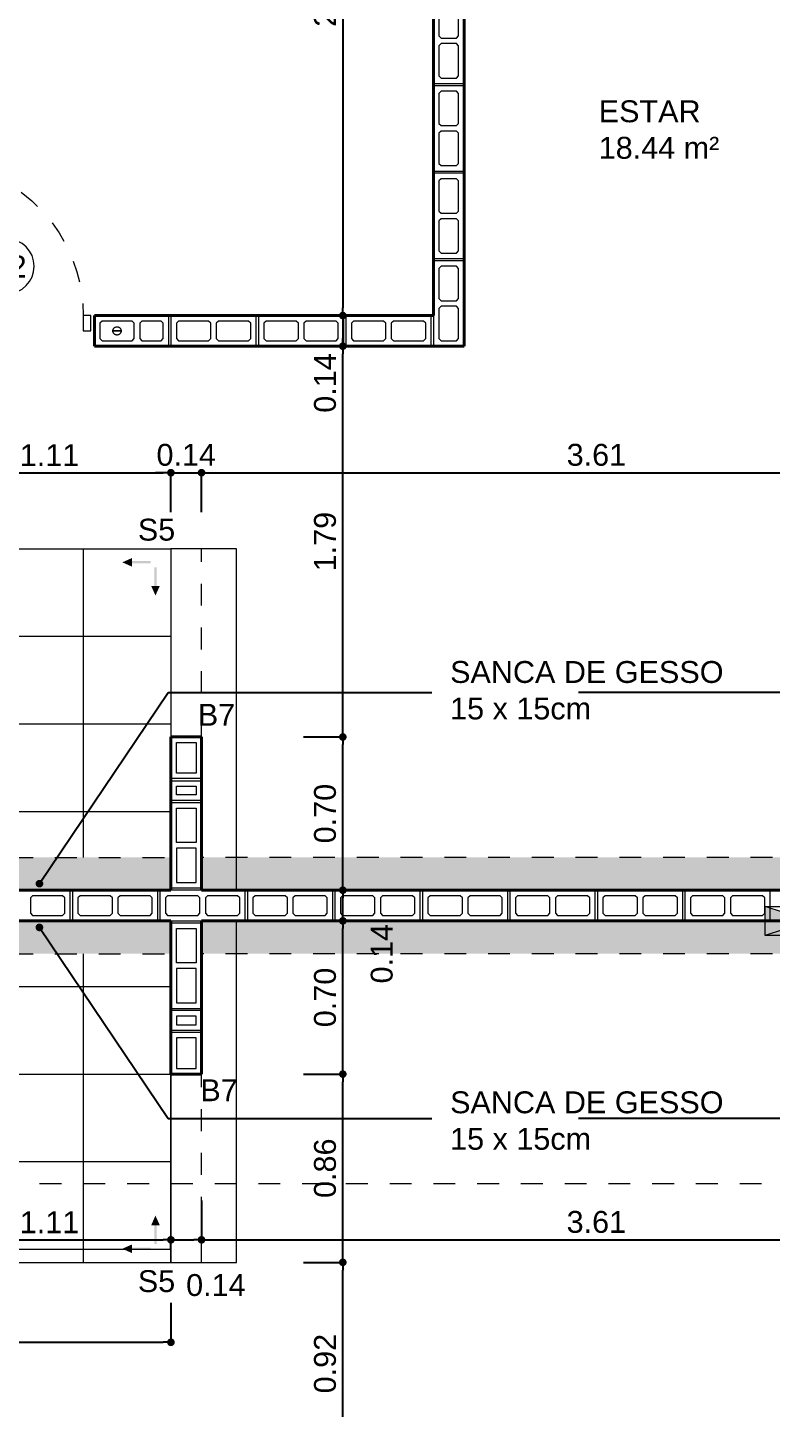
# Model space of a CAD drawing. Header units: millimetres. Extents: x 173 to 410, y -14 to 183.
# Drawn here: x 336 to 339.4, y -5.23 to 1.07 of the extents above; entities that cross this region are included whole.
import ezdxf
from ezdxf.enums import TextEntityAlignment as Align

# ---------------------------------------------------------------- set-up
doc = ezdxf.new("R2010")
doc.units = ezdxf.units.MM
doc.linetypes.add('DASHDOT', pattern=[1, 0.5, -0.25, 0, -0.25])
doc.linetypes.add('HIDDEN', pattern=[0.05, 0.025, -0.025])
doc.layers.get('0').update_dxf_attribs({"color": 4})
for name, color, linetype, lineweight in [('ARQ Alvenaria', 201, 'Continuous', 40), ('ARQ Anotações', 2, 'Continuous', 5), ('ARQ Caixilharia', 140, 'Continuous', 9), ('ARQ Eixos', 8, 'DASHDOT', 5), ('ARQ Equipamento', 4, 'Continuous', 18), ('ARQ Hachuras', 8, 'Continuous', 5), ('ARQ Projeções', 144, 'HIDDEN', 5), ('ARQ Visto', 152, 'Continuous', 13)]:
    doc.layers.add(name, color=color, linetype=linetype, lineweight=lineweight)
doc.layers.add('ARQ Forros', color=7, linetype='HIDDEN', lineweight=5, true_color=0xcacaca)
doc.layers.add('ARQ Pisos', color=9, linetype='Continuous', lineweight=5, true_color=0x808080)
doc.styles.get("Standard").update_dxf_attribs({"font": 'arial.ttf'})
doc.dimstyles.new('Executivo 1-50', dxfattribs={"dimtxt": 0.1, "dimasz": 0.035, "dimexe": 0, "dimexo": 0.0625, "dimgap": 0.03, "dimtad": 1, "dimzin": 0, "dimdsep": 46, "dimtxsty": 'Standard', "dimblk": 'DOT', "dimcen": 0.09, "dimclrd": 8, "dimclre": 8, "dimadec": 0, "dimazin": 0, "dimtfac": 1, "dimtix": 1, "dimtmove": 2, "dimatfit": 3, "dimldrblk": 'DOT', "dimfxl": 0.18, "dimfxlon": 1, "dimtolj": 1, "dimtzin": 0, "dimarcsym": 0})
pattern_1 = [(0, (336.65066, -1.30543), (0, 0.4), []), (90, (336.65066, -1.30543), (-0.4, 2e-17), [])]

# ---------------------------------------------------------------- blocks, each defined once
blk = doc.blocks.new('_DOT')
at = {"color": 0, "linetype": 'ByBlock', "lineweight": -2}
blk.add_line((-0.5, 0), (-1, 0), dxfattribs=at)
at = {"color": 0, "linetype": 'ByBlock', "const_width": 0.5}
blk.add_lwpolyline([(-0.25, 0, 1), (0.25, 0, 1)], format="xyb", close=True, dxfattribs=at)
blk = doc.blocks.new('*D1917')
at = {"layer": 'ARQ Anotações', "color": 8, "lineweight": -2, "transparency": 16777216}
for p, q in [((337.2565, 2.6696), (337.4365, 2.6696)), ((337.4365, 2.6346), (337.4365, -0.2054)), ((337.2565, -0.2404), (337.4365, -0.2404))]:
    blk.add_line(p, q, dxfattribs=at)
at = {"layer": 'Defpoints', "color": 0, "transparency": 16777216}
for p in [(335.1207, 2.6696), (336.2207, -0.2404), (337.4365, -0.2404)]:
    blk.add_point(p, dxfattribs=at)
at = {"layer": 'ARQ Anotações', "color": 8, "lineweight": -2, "transparency": 16777216, "xscale": 0.035, "yscale": 0.035, "zscale": 0.035}
for p, rotation in [((337.4365, 2.6696), 90), ((337.4365, -0.2404), 270)]:
    blk.add_blockref('_DOT', p, dxfattribs=dict(at, rotation=rotation))
at = {"layer": 'ARQ Anotações', "color": 0, "transparency": 16777216, "insert": (337.3555, 1.2146), "char_height": 0.1, "attachment_point": 5, "rotation": 90}
blk.add_mtext('\\A1;2.91', dxfattribs=at)
blk = doc.blocks.new('Folha 72')
at = {"color": 0, "linetype": 'ByBlock', "lineweight": -2}
for p, q in [((0.35, 0.7), (0.315, 0.7)), ((0.315, 0), (0.315, 0.7)), ((0.35, 0), (0.35, 0.7)), ((-0.385, 0), (-0.35, 0)), ((-0.385, -0.07), (-0.385, 0)), ((-0.35, 0), (-0.35, -0.07)), ((0.35, 0), (0.315, 0)), ((0.385, 0), (0.35, 0)), ((0.35, 0), (0.35, -0.07)), ((0.385, -0.07), (0.385, 0)), ((-0.35, -0.07), (-0.385, -0.07)), ((0.35, -0.07), (0.385, -0.07))]:
    blk.add_line(p, q, dxfattribs=at)
at = {"layer": 'ARQ Projeções'}
blk.add_arc((0.35, 0), 0.7, 93.6334, 180, dxfattribs=at)
blk = doc.blocks.new('*D1945')
at = {"layer": 'ARQ Anotações', "color": 8, "lineweight": -2, "transparency": 16777216}
for p, q in [((337.2565, -0.2404), (337.4365, -0.2404)), ((337.4365, -0.2754), (337.4365, -0.3454)), ((337.2565, -0.3804), (337.4365, -0.3804))]:
    blk.add_line(p, q, dxfattribs=at)
at = {"layer": 'Defpoints', "color": 0, "transparency": 16777216}
for p in [(336.2207, -0.2404), (336.2207, -0.3804), (337.4365, -0.3804)]:
    blk.add_point(p, dxfattribs=at)
at = {"layer": 'ARQ Anotações', "color": 8, "lineweight": -2, "transparency": 16777216, "xscale": 0.035, "yscale": 0.035, "zscale": 0.035}
for p, rotation in [((337.4365, -0.2404), 90), ((337.4365, -0.3804), 270)]:
    blk.add_blockref('_DOT', p, dxfattribs=dict(at, rotation=rotation))
at = {"layer": 'ARQ Anotações', "color": 0, "transparency": 16777216, "insert": (337.3555, -0.5484), "char_height": 0.1, "attachment_point": 5, "rotation": 90}
blk.add_mtext('\\A1;0.14', dxfattribs=at)
blk = doc.blocks.new('Window-Door Marker - 70_27')
at = {"color": 8}
blk.add_line((0, 0.1), (0, -0.14), dxfattribs=at)
blk.add_circle((0, 0.225), 0.125, dxfattribs=at)
blk.add_attdef('AC_MarkerText_1', text='', height=0.1, rotation=180).set_placement((0.1037, 0.3036), align=Align.BOTTOM_LEFT)
blk = doc.blocks.new('paginacao')
for points in [[(-99, 275), (-60, 363), (-20, 275)], [(-70, 275), (-49, 275), (-70, 105), (-49, 105)], [(-275, 99), (-363, 60), (-275, 21)], [(-275, 70), (-275, 49), (-105, 70), (-105, 49)]]:
    blk.add_solid(points)
blk = doc.blocks.new('*D1949')
at = {"layer": 'ARQ Anotações', "color": 8, "lineweight": -2, "transparency": 16777216}
for p, q in [((337.2565, -4.5654), (337.4365, -4.5654)), ((337.4365, -5.4554), (337.4365, -4.6004)), ((337.2565, -5.4904), (337.4365, -5.4904))]:
    blk.add_line(p, q, dxfattribs=at)
at = {"layer": 'Defpoints', "color": 0, "transparency": 16777216}
for p in [(336.6507, -4.5654), (337.4365, -4.5654), (336.2207, -5.4904)]:
    blk.add_point(p, dxfattribs=at)
at = {"layer": 'ARQ Anotações', "color": 8, "lineweight": -2, "transparency": 16777216, "xscale": 0.035, "yscale": 0.035, "zscale": 0.035}
for p, rotation in [((337.4365, -4.5654), 90), ((337.4365, -5.4904), 270)]:
    blk.add_blockref('_DOT', p, dxfattribs=dict(at, rotation=rotation))
at = {"layer": 'ARQ Anotações', "color": 0, "transparency": 16777216, "insert": (337.3555, -5.0279), "char_height": 0.1, "attachment_point": 5, "rotation": 90}
blk.add_mtext('\\A1;0.92', dxfattribs=at)
blk = doc.blocks.new('*D1950')
at = {"layer": 'ARQ Anotações', "color": 8, "lineweight": -2, "transparency": 16777216}
for p, q in [((337.2565, -3.7054), (337.4365, -3.7054)), ((337.4365, -4.5304), (337.4365, -3.7404)), ((337.2565, -4.5654), (337.4365, -4.5654))]:
    blk.add_line(p, q, dxfattribs=at)
at = {"layer": 'Defpoints', "color": 0, "transparency": 16777216}
for p in [(336.7907, -3.7054), (337.4365, -3.7054), (336.6507, -4.5654)]:
    blk.add_point(p, dxfattribs=at)
at = {"layer": 'ARQ Anotações', "color": 8, "lineweight": -2, "transparency": 16777216, "xscale": 0.035, "yscale": 0.035, "zscale": 0.035}
for p, rotation in [((337.4365, -3.7054), 90), ((337.4365, -4.5654), 270)]:
    blk.add_blockref('_DOT', p, dxfattribs=dict(at, rotation=rotation))
at = {"layer": 'ARQ Anotações', "color": 0, "transparency": 16777216, "insert": (337.3555, -4.1354), "char_height": 0.1, "attachment_point": 5, "rotation": 90}
blk.add_mtext('\\A1;0.86', dxfattribs=at)
blk = doc.blocks.new('*D1951')
at = {"layer": 'ARQ Anotações', "color": 8, "lineweight": -2, "transparency": 16777216}
for p, q in [((337.2565, -3.0054), (337.4365, -3.0054)), ((337.4365, -3.6704), (337.4365, -3.0404)), ((337.2565, -3.7054), (337.4365, -3.7054))]:
    blk.add_line(p, q, dxfattribs=at)
at = {"layer": 'Defpoints', "color": 0, "transparency": 16777216}
for p in [(336.7957, -3.0054), (337.4365, -3.0054), (336.7907, -3.7054)]:
    blk.add_point(p, dxfattribs=at)
at = {"layer": 'ARQ Anotações', "color": 8, "lineweight": -2, "transparency": 16777216, "xscale": 0.035, "yscale": 0.035, "zscale": 0.035}
for p, rotation in [((337.4365, -3.0054), 90), ((337.4365, -3.7054), 270)]:
    blk.add_blockref('_DOT', p, dxfattribs=dict(at, rotation=rotation))
at = {"layer": 'ARQ Anotações', "color": 0, "transparency": 16777216, "insert": (337.3555, -3.3554), "char_height": 0.1, "attachment_point": 5, "rotation": 90}
blk.add_mtext('\\A1;0.70', dxfattribs=at)
blk = doc.blocks.new('*D1952')
at = {"layer": 'ARQ Anotações', "color": 8, "lineweight": -2, "transparency": 16777216}
for p, q in [((337.2565, -2.8654), (337.4365, -2.8654)), ((337.4365, -2.9704), (337.4365, -2.9004)), ((337.2565, -3.0054), (337.4365, -3.0054))]:
    blk.add_line(p, q, dxfattribs=at)
at = {"layer": 'Defpoints', "color": 0, "transparency": 16777216}
for p in [(336.7957, -2.8654), (337.4365, -2.8654), (336.7957, -3.0054)]:
    blk.add_point(p, dxfattribs=at)
at = {"layer": 'ARQ Anotações', "color": 8, "lineweight": -2, "transparency": 16777216, "xscale": 0.035, "yscale": 0.035, "zscale": 0.035}
for p, rotation in [((337.4365, -2.8654), 90), ((337.4365, -3.0054), 270)]:
    blk.add_blockref('_DOT', p, dxfattribs=dict(at, rotation=rotation))
at = {"layer": 'ARQ Anotações', "color": 0, "transparency": 16777216, "insert": (337.6148, -3.1554), "char_height": 0.1, "attachment_point": 5, "rotation": 90}
blk.add_mtext('\\A1;0.14', dxfattribs=at)
blk = doc.blocks.new('*D1953')
at = {"layer": 'ARQ Anotações', "color": 8, "lineweight": -2, "transparency": 16777216}
for p, q in [((337.2565, -2.1654), (337.4365, -2.1654)), ((337.4365, -2.8304), (337.4365, -2.2004)), ((337.2565, -2.8654), (337.4365, -2.8654))]:
    blk.add_line(p, q, dxfattribs=at)
at = {"layer": 'Defpoints', "color": 0, "transparency": 16777216}
for p in [(336.7957, -2.1654), (337.4365, -2.1654), (336.7957, -2.8654)]:
    blk.add_point(p, dxfattribs=at)
at = {"layer": 'ARQ Anotações', "color": 8, "lineweight": -2, "transparency": 16777216, "xscale": 0.035, "yscale": 0.035, "zscale": 0.035}
for p, rotation in [((337.4365, -2.1654), 90), ((337.4365, -2.8654), 270)]:
    blk.add_blockref('_DOT', p, dxfattribs=dict(at, rotation=rotation))
at = {"layer": 'ARQ Anotações', "color": 0, "transparency": 16777216, "insert": (337.3555, -2.5154), "char_height": 0.1, "attachment_point": 5, "rotation": 90}
blk.add_mtext('\\A1;0.70', dxfattribs=at)
blk = doc.blocks.new('*D1954')
at = {"layer": 'ARQ Anotações', "color": 8, "lineweight": -2, "transparency": 16777216}
for p, q in [((337.6165, -0.3804), (337.4365, -0.3804)), ((337.4365, -2.1304), (337.4365, -0.4154)), ((337.2565, -2.1654), (337.4365, -2.1654))]:
    blk.add_line(p, q, dxfattribs=at)
at = {"layer": 'Defpoints', "color": 0, "transparency": 16777216}
for p in [(337.4365, -0.3804), (337.9907, -0.3804), (336.7957, -2.1654)]:
    blk.add_point(p, dxfattribs=at)
at = {"layer": 'ARQ Anotações', "color": 8, "lineweight": -2, "transparency": 16777216, "xscale": 0.035, "yscale": 0.035, "zscale": 0.035}
for p, rotation in [((337.4365, -0.3804), 90), ((337.4365, -2.1654), 270)]:
    blk.add_blockref('_DOT', p, dxfattribs=dict(at, rotation=rotation))
at = {"layer": 'ARQ Anotações', "color": 0, "transparency": 16777216, "insert": (337.3555, -1.2729), "char_height": 0.1, "attachment_point": 5, "rotation": 90}
blk.add_mtext('\\A1;1.79', dxfattribs=at)
blk = doc.blocks.new('*D1961')
at = {"layer": 'ARQ Anotações', "color": 8, "lineweight": -2, "transparency": 16777216}
for p, q in [((335.5407, -1.1029), (335.5407, -0.9582)), ((335.5757, -0.9582), (336.6157, -0.9582)), ((336.6507, -1.1382), (336.6507, -0.9582))]:
    blk.add_line(p, q, dxfattribs=at)
at = {"layer": 'Defpoints', "color": 0, "transparency": 16777216}
for p in [(336.6507, -0.9582), (335.5407, -1.1654), (336.6507, -1.3054)]:
    blk.add_point(p, dxfattribs=at)
at = {"layer": 'ARQ Anotações', "color": 8, "lineweight": -2, "transparency": 16777216, "xscale": 0.035, "yscale": 0.035, "zscale": 0.035, "rotation": 180}
blk.add_blockref('_DOT', (335.5407, -0.9582), dxfattribs=at)
at = {"layer": 'ARQ Anotações', "color": 8, "lineweight": -2, "transparency": 16777216, "xscale": 0.035, "yscale": 0.035, "zscale": 0.035}
blk.add_blockref('_DOT', (336.6507, -0.9582), dxfattribs=at)
at = {"layer": 'ARQ Anotações', "color": 0, "transparency": 16777216, "insert": (336.0957, -0.878), "char_height": 0.1, "attachment_point": 5}
blk.add_mtext('\\A1;1.11', dxfattribs=at)
blk = doc.blocks.new('*D1962')
at = {"layer": 'ARQ Anotações', "color": 8, "lineweight": -2, "transparency": 16777216}
for p, q in [((336.6157, -0.9582), (336.5807, -0.9582)), ((336.6507, -1.1382), (336.6507, -0.9582)), ((336.6507, -0.9582), (336.7907, -0.9582)), ((336.7907, -1.1382), (336.7907, -0.9582)), ((336.8257, -0.9582), (336.8607, -0.9582))]:
    blk.add_line(p, q, dxfattribs=at)
at = {"layer": 'Defpoints', "color": 0, "transparency": 16777216}
for p in [(336.7907, -0.9582), (336.6507, -1.3054), (336.7907, -2.1654)]:
    blk.add_point(p, dxfattribs=at)
at = {"layer": 'ARQ Anotações', "color": 8, "lineweight": -2, "transparency": 16777216, "xscale": 0.035, "yscale": 0.035, "zscale": 0.035}
blk.add_blockref('_DOT', (336.6507, -0.9582), dxfattribs=at)
at = {"layer": 'ARQ Anotações', "color": 8, "lineweight": -2, "transparency": 16777216, "xscale": 0.035, "yscale": 0.035, "zscale": 0.035, "rotation": 180}
blk.add_blockref('_DOT', (336.7907, -0.9582), dxfattribs=at)
at = {"layer": 'ARQ Anotações', "color": 0, "transparency": 16777216, "insert": (336.7207, -0.8771), "char_height": 0.1, "attachment_point": 5}
blk.add_mtext('\\A1;0.14', dxfattribs=at)
blk = doc.blocks.new('*D1963')
at = {"layer": 'ARQ Anotações', "color": 8, "lineweight": -2, "transparency": 16777216}
for p, q in [((336.7907, -1.1382), (336.7907, -0.9582)), ((336.8257, -0.9582), (340.3657, -0.9582))]:
    blk.add_line(p, q, dxfattribs=at)
at = {"layer": 'Defpoints', "color": 0, "transparency": 16777216}
for p in [(340.4007, -0.9054), (340.4007, -0.9582), (336.7907, -2.1654)]:
    blk.add_point(p, dxfattribs=at)
at = {"layer": 'ARQ Anotações', "color": 8, "lineweight": -2, "transparency": 16777216, "xscale": 0.035, "yscale": 0.035, "zscale": 0.035, "rotation": 180}
blk.add_blockref('_DOT', (336.7907, -0.9582), dxfattribs=at)
at = {"layer": 'ARQ Anotações', "color": 8, "lineweight": -2, "transparency": 16777216, "xscale": 0.035, "yscale": 0.035, "zscale": 0.035}
blk.add_blockref('_DOT', (340.4007, -0.9582), dxfattribs=at)
at = {"layer": 'ARQ Anotações', "color": 0, "transparency": 16777216, "insert": (338.5957, -0.8771), "char_height": 0.1, "attachment_point": 5}
blk.add_mtext('\\A1;3.61', dxfattribs=at)
blk = doc.blocks.new('*D1976')
at = {"layer": 'ARQ Anotações', "color": 8, "lineweight": -2, "transparency": 16777216}
for p, q in [((335.5407, -4.5029), (335.5407, -4.4624)), ((335.5757, -4.4624), (336.6157, -4.4624)), ((336.6507, -4.5029), (336.6507, -4.4624))]:
    blk.add_line(p, q, dxfattribs=at)
at = {"layer": 'Defpoints', "color": 0, "transparency": 16777216}
for p in [(336.6507, -4.4624), (335.5407, -4.5654), (336.6507, -4.5654)]:
    blk.add_point(p, dxfattribs=at)
at = {"layer": 'ARQ Anotações', "color": 8, "lineweight": -2, "transparency": 16777216, "xscale": 0.035, "yscale": 0.035, "zscale": 0.035, "rotation": 180}
blk.add_blockref('_DOT', (335.5407, -4.4624), dxfattribs=at)
at = {"layer": 'ARQ Anotações', "color": 8, "lineweight": -2, "transparency": 16777216, "xscale": 0.035, "yscale": 0.035, "zscale": 0.035}
blk.add_blockref('_DOT', (336.6507, -4.4624), dxfattribs=at)
at = {"layer": 'ARQ Anotações', "color": 0, "transparency": 16777216, "insert": (336.0957, -4.3822), "char_height": 0.1, "attachment_point": 5}
blk.add_mtext('\\A1;1.11', dxfattribs=at)
blk = doc.blocks.new('*D1977')
at = {"layer": 'ARQ Anotações', "color": 8, "lineweight": -2, "transparency": 16777216}
for p, q in [((336.7907, -4.2824), (336.7907, -4.4624)), ((336.6507, -4.5029), (336.6507, -4.4624)), ((336.6857, -4.4624), (336.7557, -4.4624))]:
    blk.add_line(p, q, dxfattribs=at)
at = {"layer": 'Defpoints', "color": 0, "transparency": 16777216}
for p in [(336.7907, -3.7054), (336.7907, -4.4624), (336.6507, -4.5654)]:
    blk.add_point(p, dxfattribs=at)
at = {"layer": 'ARQ Anotações', "color": 8, "lineweight": -2, "transparency": 16777216, "xscale": 0.035, "yscale": 0.035, "zscale": 0.035, "rotation": 180}
blk.add_blockref('_DOT', (336.6507, -4.4624), dxfattribs=at)
at = {"layer": 'ARQ Anotações', "color": 8, "lineweight": -2, "transparency": 16777216, "xscale": 0.035, "yscale": 0.035, "zscale": 0.035}
blk.add_blockref('_DOT', (336.7907, -4.4624), dxfattribs=at)
at = {"layer": 'ARQ Anotações', "color": 0, "transparency": 16777216, "insert": (336.8562, -4.6697), "char_height": 0.1, "attachment_point": 5}
blk.add_mtext('\\A1;0.14', dxfattribs=at)
blk = doc.blocks.new('*D1978')
at = {"layer": 'ARQ Anotações', "color": 8, "lineweight": -2, "transparency": 16777216}
for p, q in [((336.7907, -4.2824), (336.7907, -4.4624)), ((336.8257, -4.4624), (340.3651, -4.4624)), ((340.4001, -4.478), (340.4001, -4.4624))]:
    blk.add_line(p, q, dxfattribs=at)
at = {"layer": 'Defpoints', "color": 0, "transparency": 16777216}
for p in [(336.7907, -3.7054), (340.4001, -4.4624), (340.4001, -4.5405)]:
    blk.add_point(p, dxfattribs=at)
at = {"layer": 'ARQ Anotações', "color": 8, "lineweight": -2, "transparency": 16777216, "xscale": 0.035, "yscale": 0.035, "zscale": 0.035, "rotation": 180}
blk.add_blockref('_DOT', (336.7907, -4.4624), dxfattribs=at)
at = {"layer": 'ARQ Anotações', "color": 8, "lineweight": -2, "transparency": 16777216, "xscale": 0.035, "yscale": 0.035, "zscale": 0.035}
blk.add_blockref('_DOT', (340.4001, -4.4624), dxfattribs=at)
at = {"layer": 'ARQ Anotações', "color": 0, "transparency": 16777216, "insert": (338.5954, -4.3813), "char_height": 0.1, "attachment_point": 5}
blk.add_mtext('\\A1;3.61', dxfattribs=at)
blk = doc.blocks.new('*D1981')
at = {"layer": 'ARQ Anotações', "color": 8, "lineweight": -2, "transparency": 16777216}
for p, q in [((334.4507, -4.7506), (334.4507, -4.9306)), ((336.6507, -4.7506), (336.6507, -4.9306)), ((334.4857, -4.9306), (336.6157, -4.9306))]:
    blk.add_line(p, q, dxfattribs=at)
at = {"layer": 'Defpoints', "color": 0, "transparency": 16777216}
for p in [(336.6507, -4.4156), (334.4507, -4.5556), (336.6507, -4.9306)]:
    blk.add_point(p, dxfattribs=at)
at = {"layer": 'ARQ Anotações', "color": 8, "lineweight": -2, "transparency": 16777216, "xscale": 0.035, "yscale": 0.035, "zscale": 0.035, "rotation": 180}
blk.add_blockref('_DOT', (334.4507, -4.9306), dxfattribs=at)
at = {"layer": 'ARQ Anotações', "color": 8, "lineweight": -2, "transparency": 16777216, "xscale": 0.035, "yscale": 0.035, "zscale": 0.035}
blk.add_blockref('_DOT', (336.6507, -4.9306), dxfattribs=at)
at = {"layer": 'ARQ Anotações', "color": 0, "transparency": 16777216, "insert": (335.5507, -4.8495), "char_height": 0.1, "attachment_point": 5}
blk.add_mtext('\\A1;2.20', dxfattribs=at)
blk = doc.blocks.new('*D1997')
at = {"layer": 'ARQ Anotações', "color": 8, "lineweight": -2, "transparency": 16777216}
for p, q in [((330.3096, 4.3346), (330.1296, 4.3346)), ((330.1296, -11.1751), (330.1296, 4.2996)), ((330.3096, -11.2101), (330.1296, -11.2101))]:
    blk.add_line(p, q, dxfattribs=at)
at = {"layer": 'Defpoints', "color": 0, "transparency": 16777216}
for p in [(330.1296, 4.3346), (337.8508, 4.3346), (340.4004, -11.2101)]:
    blk.add_point(p, dxfattribs=at)
at = {"layer": 'ARQ Anotações', "color": 8, "lineweight": -2, "transparency": 16777216, "xscale": 0.035, "yscale": 0.035, "zscale": 0.035}
for p, rotation in [((330.1296, 4.3346), 90), ((330.1296, -11.2101), 270)]:
    blk.add_blockref('_DOT', p, dxfattribs=dict(at, rotation=rotation))
at = {"layer": 'ARQ Anotações', "color": 0, "transparency": 16777216, "insert": (330.0286, -3.2364), "char_height": 0.1, "attachment_point": 5, "rotation": 90}
blk.add_mtext('\\A1;15.54', dxfattribs=at)
blk = doc.blocks.new('*D2283')
at = {"layer": 'ARQ Anotações', "color": 8, "lineweight": -2, "transparency": 16777216}
for p, q in [((334.9168, -3.0054), (334.7368, -3.0054)), ((334.7368, -4.5304), (334.7368, -3.0404)), ((334.9168, -4.5654), (334.7368, -4.5654))]:
    blk.add_line(p, q, dxfattribs=at)
at = {"layer": 'Defpoints', "color": 0, "transparency": 16777216}
for p in [(334.7368, -3.0054), (336.6507, -3.0054), (335.5406, -4.5654)]:
    blk.add_point(p, dxfattribs=at)
at = {"layer": 'ARQ Anotações', "color": 8, "lineweight": -2, "transparency": 16777216, "xscale": 0.035, "yscale": 0.035, "zscale": 0.035}
for p, rotation in [((334.7368, -3.0054), 90), ((334.7368, -4.5654), 270)]:
    blk.add_blockref('_DOT', p, dxfattribs=dict(at, rotation=rotation))
at = {"layer": 'ARQ Anotações', "color": 0, "transparency": 16777216, "insert": (334.6557, -3.7854), "char_height": 0.1, "attachment_point": 5, "rotation": 90}
blk.add_mtext('\\A1;1.56', dxfattribs=at)
blk = doc.blocks.new('*D2284')
at = {"layer": 'ARQ Anotações', "color": 8, "lineweight": -2, "transparency": 16777216}
for p, q in [((334.9168, -2.8654), (334.7368, -2.8654)), ((334.7368, -2.9704), (334.7368, -2.9004)), ((334.9168, -3.0054), (334.7368, -3.0054))]:
    blk.add_line(p, q, dxfattribs=at)
at = {"layer": 'Defpoints', "color": 0, "transparency": 16777216}
for p in [(334.7368, -2.8654), (336.6507, -2.8654), (336.6507, -3.0054)]:
    blk.add_point(p, dxfattribs=at)
at = {"layer": 'ARQ Anotações', "color": 8, "lineweight": -2, "transparency": 16777216, "xscale": 0.035, "yscale": 0.035, "zscale": 0.035}
for p, rotation in [((334.7368, -2.8654), 90), ((334.7368, -3.0054), 270)]:
    blk.add_blockref('_DOT', p, dxfattribs=dict(at, rotation=rotation))
at = {"layer": 'ARQ Anotações', "color": 0, "transparency": 16777216, "insert": (334.6557, -3.1554), "char_height": 0.1, "attachment_point": 5, "rotation": 90}
blk.add_mtext('\\A1;0.14', dxfattribs=at)
blk = doc.blocks.new('*D2285')
at = {"layer": 'ARQ Anotações', "color": 8, "lineweight": -2, "transparency": 16777216}
for p, q in [((334.9168, -1.3054), (334.7368, -1.3054)), ((334.7368, -2.8304), (334.7368, -1.3404)), ((334.9168, -2.8654), (334.7368, -2.8654))]:
    blk.add_line(p, q, dxfattribs=at)
at = {"layer": 'Defpoints', "color": 0, "transparency": 16777216}
for p in [(334.7368, -1.3054), (335.5407, -1.3054), (336.6507, -2.8654)]:
    blk.add_point(p, dxfattribs=at)
at = {"layer": 'ARQ Anotações', "color": 8, "lineweight": -2, "transparency": 16777216, "xscale": 0.035, "yscale": 0.035, "zscale": 0.035}
for p, rotation in [((334.7368, -1.3054), 90), ((334.7368, -2.8654), 270)]:
    blk.add_blockref('_DOT', p, dxfattribs=dict(at, rotation=rotation))
at = {"layer": 'ARQ Anotações', "color": 0, "transparency": 16777216, "insert": (334.6557, -2.0854), "char_height": 0.1, "attachment_point": 5, "rotation": 90}
blk.add_mtext('\\A1;1.56', dxfattribs=at)
blk = doc.blocks.new('QUADRO01')
at = {"linetype": 'Continuous'}
for p, q in [((-0.2, 0), (0.2, -0.1324)), ((-0.2, -0.1324), (0.2, 0)), ((-0.2, 0), (0.2, 0)), ((-0.2, -0.1324), (-0.2, 0)), ((0.2, 0), (0.2, -0.1324)), ((0.2, -0.1324), (-0.2, -0.1324))]:
    blk.add_line(p, q, dxfattribs=at)
for points in [[(0, -0.0662), (-0.2, 0), (-0.2, -0.1324)], [(0, -0.0662), (0.2, 0), (0.2, -0.1324)]]:
    blk.add_solid(points)
at = {"flags": 1}
for tag in ['ALTURA', 'SUBGRUPO', 'SIMBOLO', 'GRUPO', 'COMPOSICAO', 'DESCRICAO', 'POTENCIA', 'FUNCAO', 'FATOR', 'RENDIMENTO', 'LAYER']:
    blk.add_attdef(tag, (0, -0.1324), '', height=0.25, dxfattribs=at)

msp = doc.modelspace()

# ---------------------------------------------------------------- hatches: boundary and pattern name
at = {"layer": 'ARQ Forros'}
h = msp.add_hatch(color=256, dxfattribs=at)
h.dxf.hatch_style = 1
h.paths.add_polyline_path([(333.7208, -2.7154), (333.7208, -2.8654), (336.6507, -2.8654), (336.6507, -2.7154)])
h = msp.add_hatch(color=256, dxfattribs=at)
h.dxf.hatch_style = 1
h.paths.add_polyline_path([(340.4006, -2.7154), (336.7907, -2.7154), (336.7907, -2.8654), (340.4006, -2.8654)])
h = msp.add_hatch(color=256, dxfattribs=at)
h.dxf.hatch_style = 1
h.paths.add_polyline_path([(333.7208, -3.1554), (333.7208, -3.0054), (336.6507, -3.0054), (336.6507, -3.1554)])
h = msp.add_hatch(color=256, dxfattribs=at)
h.dxf.hatch_style = 1
h.paths.add_polyline_path([(340.4006, -3.1554), (336.7907, -3.1554), (336.7907, -3.0054), (340.4006, -3.0054)])
at = {"layer": 'ARQ Pisos'}
h = msp.add_hatch(dxfattribs=at)
h.set_pattern_fill('NET', color=256, scale=3.2)
h.set_pattern_definition(pattern_1)
h.paths.add_polyline_path([(336.6507, -1.3054), (335.5407, -1.3054), (334.7832, -1.3054), (334.7832, -1.3678), (334.3832, -1.3678), (334.3832, -1.3054), (333.9907, -1.3054), (333.9907, -1.3054), (333.6307, -1.3054), (333.6307, -2.1654), (333.7207, -2.1654), (333.7207, -2.3554), (333.6307, -2.3554), (333.6307, -2.4654), (333.7207, -2.4654), (333.7207, -2.7154), (334.3207, -2.7154), (334.3207, -2.3554), (335.5207, -2.3554), (335.5207, -2.7154), (336.6507, -2.7154), (336.6507, -2.4654), (336.6507, -2.1654)])
h.paths.add_polyline_path([(333.7207, -2.3654), (333.7207, -2.4554), (333.6307, -2.4554), (333.6307, -2.3654)], flags=16)
h.paths.add_polyline_path([(333.6957, -2.3904), (333.6957, -2.4304), (333.6557, -2.4304), (333.6557, -2.3904)], flags=0)
h.paths.add_polyline_path([(332.7907, -1.3054), (332.7907, -1.3054), (332.3907, -1.3054), (332.3907, -1.4554), (332.3907, -2.8654), (333.0307, -2.8654), (333.0307, -2.6154), (333.6307, -2.6154), (333.6307, -2.1654), (333.6307, -1.3054)])
h.paths.add_polyline_path([(333.3365, -2.1817, -0.051153), (333.5767, -2.2063, -0.355527), (333.6165, -2.2552), (333.6165, -2.6013), (333.0565, -2.6013), (333.0565, -2.2552, -0.355527), (333.0964, -2.2063, -0.051153)], flags=16)
h.paths.add_polyline_path([(334.5946, -1.3054), (334.5717, -1.3054), (334.3832, -1.3678), (334.7832, -1.3678)], flags=17)
h = msp.add_hatch(dxfattribs=at)
h.set_pattern_fill('NET', color=256, scale=3.2)
h.set_pattern_definition(pattern_1)
h.paths.add_polyline_path([(336.6507, -4.5654), (335.5407, -4.5654), (334.7832, -4.5654), (334.7832, -4.503), (334.3832, -4.503), (334.3832, -4.5654), (333.9907, -4.5654), (333.9907, -4.5654), (333.6307, -4.5654), (333.6307, -3.7054), (333.7207, -3.7054), (333.7207, -3.5154), (333.6307, -3.5154), (333.6307, -3.4054), (333.7207, -3.4054), (333.7207, -3.1554), (334.3207, -3.1554), (334.3207, -3.5154), (335.5207, -3.5154), (335.5207, -3.1554), (336.6507, -3.1554), (336.6507, -3.4054), (336.6507, -3.7054)])
h.paths.add_polyline_path([(333.7207, -3.5054), (333.7207, -3.4154), (333.6307, -3.4154), (333.6307, -3.5054)], flags=16)
h.paths.add_polyline_path([(333.6957, -3.4804), (333.6957, -3.4404), (333.6557, -3.4404), (333.6557, -3.4804)], flags=0)
h.paths.add_polyline_path([(332.7907, -4.5654), (332.7907, -4.5654), (332.3907, -4.5654), (332.3907, -4.4154), (332.3907, -3.0054), (333.0307, -3.0054), (333.0307, -3.2554), (333.6307, -3.2554), (333.6307, -3.7054), (333.6307, -4.5654)])
h.paths.add_polyline_path([(333.3365, -3.6892, 0.051153), (333.5767, -3.6646, 0.355527), (333.6165, -3.6156), (333.6165, -3.2696), (333.0565, -3.2696), (333.0565, -3.6156, 0.355527), (333.0964, -3.6646, 0.051153)], flags=16)
h.paths.add_polyline_path([(334.5946, -4.5654), (334.5717, -4.5654), (334.3832, -4.503), (334.7832, -4.503)], flags=17)

# ---------------------------------------------------------------- linework, layer by layer
at = {"layer": 'ARQ Alvenaria'}
for p, q in [((337.8507, 2.6696), (337.8507, -0.2404)), ((337.9907, -0.3804), (337.9907, 2.6696)), ((336.3007, -0.2404), (336.3007, -0.3804)), ((337.8507, -0.2404), (336.3007, -0.2404)), ((336.3007, -0.3804), (337.9907, -0.3804)), ((336.7907, -2.1654), (336.6507, -2.1654)), ((336.6507, -2.1654), (336.6507, -2.8654)), ((336.7907, -2.8654), (336.7907, -2.1654)), ((336.6507, -2.8654), (333.7207, -2.8654)), ((340.4006, -2.8654), (336.7907, -2.8654)), ((333.7207, -3.0054), (336.6507, -3.0054)), ((336.6507, -3.0054), (336.6507, -3.7054)), ((336.7907, -3.0054), (340.4006, -3.0054)), ((336.7907, -3.7054), (336.7907, -3.0054)), ((336.6507, -3.7054), (336.7907, -3.7054))]:
    msp.add_line(p, q, dxfattribs=at)
at = {"layer": 'ARQ Eixos', "linetype": 'DASHDOT', "ltscale": 0.1}
msp.add_line((329.6507, -4.2054), (360.3905, -4.2054), dxfattribs=at)
at = {"layer": 'ARQ Equipamento', "linetype": 'Continuous', "flags": 128}
for points in [[(336.6507, -2.1654), (336.7907, -2.1654), (336.7907, -2.8654), (336.9507, -2.8654), (336.9507, -1.3054), (336.6507, -1.3054)], [(336.6507, -3.7054), (336.6507, -4.5654), (336.9507, -4.5654), (336.9507, -3.0054), (336.7907, -3.0054), (336.7907, -3.7054)]]:
    msp.add_lwpolyline(points, close=True, dxfattribs=at)
at = {"layer": 'ARQ Forros'}
for points in [[(333.7208, -2.7154), (336.6507, -2.7154), (336.6507, -2.8654), (333.7208, -2.8654)], [(333.7208, -3.1554), (336.6507, -3.1554), (336.6507, -3.0054), (333.7208, -3.0054)]]:
    msp.add_lwpolyline(points, dxfattribs=at)
for points in [[(340.4006, -2.7154), (336.7907, -2.7154), (336.7907, -2.8654), (340.4006, -2.8654)], [(340.4006, -3.1554), (336.7907, -3.1554), (336.7907, -3.0054), (340.4006, -3.0054)]]:
    msp.add_lwpolyline(points, close=True, dxfattribs=at)
at = {"layer": 'ARQ Hachuras'}
for p, q in [((336.6507, -2.3554), (336.6507, -2.1654)), ((336.6507, -2.1654), (336.7907, -2.1654)), ((336.6757, -2.3304), (336.6757, -2.1904)), ((336.6757, -2.1904), (336.7657, -2.1904)), ((336.7657, -2.1904), (336.7657, -2.3304)), ((336.7907, -2.1654), (336.7907, -2.3554)), ((336.7657, -2.3304), (336.6757, -2.3304)), ((336.7907, -2.3554), (336.6507, -2.3554)), ((336.6507, -2.3654), (336.7907, -2.3654)), ((336.6507, -2.4554), (336.6507, -2.3654)), ((336.6757, -2.3904), (336.7657, -2.3904)), ((336.6757, -2.4304), (336.6757, -2.3904)), ((336.7657, -2.3904), (336.7657, -2.4304)), ((336.7907, -2.3654), (336.7907, -2.4554)), ((336.7907, -2.4554), (336.6507, -2.4554)), ((336.7657, -2.4304), (336.6757, -2.4304)), ((336.7907, -3.4154), (336.6507, -3.4154)), ((336.6507, -3.4154), (336.6507, -3.5054)), ((336.7657, -3.4404), (336.6757, -3.4404)), ((336.6757, -3.4404), (336.6757, -3.4804)), ((336.7657, -3.4804), (336.7657, -3.4404)), ((336.7907, -3.5054), (336.7907, -3.4154)), ((336.6507, -3.5054), (336.7907, -3.5054)), ((336.6507, -3.5154), (336.6507, -3.7054)), ((336.7907, -3.5154), (336.6507, -3.5154)), ((336.6757, -3.4804), (336.7657, -3.4804)), ((336.7907, -3.7054), (336.7907, -3.5154)), ((336.6757, -3.5404), (336.6757, -3.6804)), ((336.7657, -3.5404), (336.6757, -3.5404)), ((336.7657, -3.6804), (336.7657, -3.5404)), ((336.6507, -3.7054), (336.7907, -3.7054)), ((336.6757, -3.6804), (336.7657, -3.6804))]:
    msp.add_line(p, q, dxfattribs=at)
at = {"layer": 'ARQ Hachuras', "flags": 128}
for points in [[(337.8507, 1.2096), (337.8507, 0.8196), (337.9907, 0.8196), (337.9907, 1.2096)], [(337.8857, 1.1846), (337.8757, 1.1746), (337.8757, 1.0371), (337.8857, 1.0271), (337.9557, 1.0271), (337.9657, 1.0371), (337.9657, 1.1746), (337.9557, 1.1846)], [(337.8857, 1.0021), (337.8757, 0.9921), (337.8757, 0.8546), (337.8857, 0.8446), (337.9557, 0.8446), (337.9657, 0.8546), (337.9657, 0.9921), (337.9557, 1.0021)], [(337.8507, 0.8096), (337.8507, 0.4196), (337.9907, 0.4196), (337.9907, 0.8096)], [(337.8857, 0.7846), (337.8757, 0.7746), (337.8757, 0.6371), (337.8857, 0.6271), (337.9557, 0.6271), (337.9657, 0.6371), (337.9657, 0.7746), (337.9557, 0.7846)], [(337.8857, 0.6021), (337.8757, 0.5921), (337.8757, 0.4546), (337.8857, 0.4446), (337.9557, 0.4446), (337.9657, 0.4546), (337.9657, 0.5921), (337.9557, 0.6021)], [(337.8507, 0.4096), (337.8507, 0.0196), (337.9907, 0.0196), (337.9907, 0.4096)], [(337.8857, 0.3846), (337.8757, 0.3746), (337.8757, 0.2371), (337.8857, 0.2271), (337.9557, 0.2271), (337.9657, 0.2371), (337.9657, 0.3746), (337.9557, 0.3846)], [(337.8857, 0.2021), (337.8757, 0.1921), (337.8757, 0.0546), (337.8857, 0.0446), (337.9557, 0.0446), (337.9657, 0.0546), (337.9657, 0.1921), (337.9557, 0.2021)], [(337.8507, 0.0096), (337.8507, -0.3804), (337.9907, -0.3804), (337.9907, 0.0096)], [(337.8857, -0.0154), (337.8757, -0.0254), (337.8757, -0.1629), (337.8857, -0.1729), (337.9557, -0.1729), (337.9657, -0.1629), (337.9657, -0.0254), (337.9557, -0.0154)], [(336.6407, -0.2404), (336.3007, -0.2404), (336.3007, -0.3804), (336.6407, -0.3804)], [(337.0407, -0.2404), (336.6507, -0.2404), (336.6507, -0.3804), (337.0407, -0.3804)], [(337.4407, -0.2404), (337.0507, -0.2404), (337.0507, -0.3804), (337.4407, -0.3804)], [(337.8407, -0.2404), (337.4507, -0.2404), (337.4507, -0.3804), (337.8407, -0.3804)], [(337.8857, -0.1979), (337.8757, -0.2079), (337.8757, -0.3454), (337.8857, -0.3554), (337.9557, -0.3554), (337.9657, -0.3454), (337.9657, -0.2079), (337.9557, -0.1979)], [(336.4832, -0.2754), (336.4732, -0.2654), (336.3357, -0.2654), (336.3257, -0.2754), (336.3257, -0.3454), (336.3357, -0.3554), (336.4732, -0.3554), (336.4832, -0.3454)], [(336.4041, -0.3104), (336.4041, -0.3104), (336.4041, -0.3105), (336.4041, -0.3105), (336.4041, -0.3105), (336.4042, -0.3106), (336.4042, -0.3106), (336.4042, -0.3106), (336.4042, -0.3106), (336.4042, -0.3107), (336.4043, -0.3107), (336.4043, -0.3107), (336.4043, -0.3107), (336.4043, -0.3107), (336.4044, -0.3107), (336.4044, -0.3107), (336.4044, -0.3107), (336.4045, -0.3107), (336.4045, -0.3107), (336.4045, -0.3107), (336.4046, -0.3107), (336.4046, -0.3107), (336.4046, -0.3107), (336.4046, -0.3106), (336.4046, -0.3106), (336.4047, -0.3106), (336.4047, -0.3106), (336.4047, -0.3105), (336.4047, -0.3105), (336.4047, -0.3105), (336.4047, -0.3104), (336.4047, -0.3104), (336.3855, -0.3104), (336.3856, -0.3085), (336.3859, -0.3066), (336.3864, -0.3048), (336.3871, -0.303), (336.3879, -0.3012), (336.3889, -0.2996), (336.3901, -0.2981), (336.3914, -0.2967), (336.3929, -0.2955), (336.3944, -0.2944), (336.3961, -0.2934), (336.3979, -0.2927), (336.3997, -0.2921), (336.4016, -0.2917), (336.4035, -0.2915), (336.4054, -0.2915), (336.4073, -0.2917), (336.4092, -0.2921), (336.411, -0.2927), (336.4127, -0.2934), (336.4144, -0.2944), (336.416, -0.2955), (336.4174, -0.2967), (336.4188, -0.2981), (336.4199, -0.2996), (336.4209, -0.3012), (336.4218, -0.303), (336.4225, -0.3048), (336.4229, -0.3066), (336.4232, -0.3085), (336.4233, -0.3104)], [(336.4047, -0.3104), (336.4047, -0.3104), (336.4047, -0.3104), (336.4047, -0.3103), (336.4047, -0.3103), (336.4047, -0.3103), (336.4047, -0.3102), (336.4046, -0.3102), (336.4046, -0.3102), (336.4046, -0.3102), (336.4046, -0.3102), (336.4046, -0.3101), (336.4045, -0.3101), (336.4045, -0.3101), (336.4045, -0.3101), (336.4044, -0.3101), (336.4044, -0.3101), (336.4044, -0.3101), (336.4043, -0.3101), (336.4043, -0.3101), (336.4043, -0.3101), (336.4043, -0.3102), (336.4042, -0.3102), (336.4042, -0.3102), (336.4042, -0.3102), (336.4042, -0.3102), (336.4042, -0.3103), (336.4041, -0.3103), (336.4041, -0.3103), (336.4041, -0.3104), (336.4041, -0.3104), (336.4041, -0.3104), (336.4233, -0.3104), (336.4232, -0.3123), (336.4229, -0.3142), (336.4225, -0.3161), (336.4218, -0.3179), (336.4209, -0.3196), (336.4199, -0.3212), (336.4188, -0.3227), (336.4174, -0.3241), (336.416, -0.3254), (336.4144, -0.3265), (336.4127, -0.3274), (336.411, -0.3281), (336.4092, -0.3287), (336.4073, -0.3291), (336.4054, -0.3293), (336.4035, -0.3293), (336.4016, -0.3291), (336.3997, -0.3287), (336.3979, -0.3281), (336.3961, -0.3274), (336.3944, -0.3265), (336.3929, -0.3254), (336.3914, -0.3241), (336.3901, -0.3227), (336.3889, -0.3212), (336.3879, -0.3196), (336.3871, -0.3179), (336.3864, -0.3161), (336.3859, -0.3142), (336.3856, -0.3123), (336.3855, -0.3104)], [(336.6157, -0.2754), (336.6057, -0.2654), (336.5182, -0.2654), (336.5082, -0.2754), (336.5082, -0.3454), (336.5182, -0.3554), (336.6057, -0.3554), (336.6157, -0.3454)], [(336.8332, -0.2754), (336.8232, -0.2654), (336.6857, -0.2654), (336.6757, -0.2754), (336.6757, -0.3454), (336.6857, -0.3554), (336.8232, -0.3554), (336.8332, -0.3454)], [(337.0157, -0.2754), (337.0057, -0.2654), (336.8682, -0.2654), (336.8582, -0.2754), (336.8582, -0.3454), (336.8682, -0.3554), (337.0057, -0.3554), (337.0157, -0.3454)], [(337.2332, -0.2754), (337.2232, -0.2654), (337.0857, -0.2654), (337.0757, -0.2754), (337.0757, -0.3454), (337.0857, -0.3554), (337.2232, -0.3554), (337.2332, -0.3454)], [(337.4157, -0.2754), (337.4057, -0.2654), (337.2682, -0.2654), (337.2582, -0.2754), (337.2582, -0.3454), (337.2682, -0.3554), (337.4057, -0.3554), (337.4157, -0.3454)], [(337.6332, -0.2754), (337.6232, -0.2654), (337.4857, -0.2654), (337.4757, -0.2754), (337.4757, -0.3454), (337.4857, -0.3554), (337.6232, -0.3554), (337.6332, -0.3454)], [(337.8157, -0.2754), (337.8057, -0.2654), (337.6682, -0.2654), (337.6582, -0.2754), (337.6582, -0.3454), (337.6682, -0.3554), (337.8057, -0.3554), (337.8157, -0.3454)], [(336.7907, -2.4654), (336.7907, -2.8554), (336.6507, -2.8554), (336.6507, -2.4654)], [(336.6757, -2.4904), (336.7657, -2.4904), (336.7657, -2.6479), (336.6757, -2.6479)], [(336.6757, -2.8304), (336.7657, -2.8304), (336.7657, -2.6729), (336.6757, -2.6729)], [(336.1906, -2.8654), (335.8006, -2.8654), (335.8006, -3.0054), (336.1906, -3.0054)], [(336.1656, -2.9004), (336.1556, -2.8904), (336.0181, -2.8904), (336.0081, -2.9004), (336.0081, -2.9704), (336.0181, -2.9804), (336.1556, -2.9804), (336.1656, -2.9704)], [(336.5906, -2.8654), (336.2006, -2.8654), (336.2006, -3.0054), (336.5906, -3.0054)], [(336.3831, -2.9004), (336.3731, -2.8904), (336.2356, -2.8904), (336.2256, -2.9004), (336.2256, -2.9704), (336.2356, -2.9804), (336.3731, -2.9804), (336.3831, -2.9704)], [(336.5656, -2.9004), (336.5556, -2.8904), (336.4181, -2.8904), (336.4081, -2.9004), (336.4081, -2.9704), (336.4181, -2.9804), (336.5556, -2.9804), (336.5656, -2.9704)], [(336.9906, -2.8654), (336.6006, -2.8654), (336.6006, -3.0054), (336.9906, -3.0054)], [(336.7831, -2.9004), (336.7731, -2.8904), (336.6356, -2.8904), (336.6256, -2.9004), (336.6256, -2.9704), (336.6356, -2.9804), (336.7731, -2.9804), (336.7831, -2.9704)], [(336.9656, -2.9004), (336.9556, -2.8904), (336.8181, -2.8904), (336.8081, -2.9004), (336.8081, -2.9704), (336.8181, -2.9804), (336.9556, -2.9804), (336.9656, -2.9704)], [(337.3906, -2.8654), (337.0006, -2.8654), (337.0006, -3.0054), (337.3906, -3.0054)], [(337.1831, -2.9004), (337.1731, -2.8904), (337.0356, -2.8904), (337.0256, -2.9004), (337.0256, -2.9704), (337.0356, -2.9804), (337.1731, -2.9804), (337.1831, -2.9704)], [(337.3656, -2.9004), (337.3556, -2.8904), (337.2181, -2.8904), (337.2081, -2.9004), (337.2081, -2.9704), (337.2181, -2.9804), (337.3556, -2.9804), (337.3656, -2.9704)], [(337.7906, -2.8654), (337.4006, -2.8654), (337.4006, -3.0054), (337.7906, -3.0054)], [(337.5831, -2.9004), (337.5731, -2.8904), (337.4356, -2.8904), (337.4256, -2.9004), (337.4256, -2.9704), (337.4356, -2.9804), (337.5731, -2.9804), (337.5831, -2.9704)], [(337.7656, -2.9004), (337.7556, -2.8904), (337.6181, -2.8904), (337.6081, -2.9004), (337.6081, -2.9704), (337.6181, -2.9804), (337.7556, -2.9804), (337.7656, -2.9704)], [(338.1906, -2.8654), (337.8006, -2.8654), (337.8006, -3.0054), (338.1906, -3.0054)], [(337.9831, -2.9004), (337.9731, -2.8904), (337.8356, -2.8904), (337.8256, -2.9004), (337.8256, -2.9704), (337.8356, -2.9804), (337.9731, -2.9804), (337.9831, -2.9704)], [(338.1656, -2.9004), (338.1556, -2.8904), (338.0181, -2.8904), (338.0081, -2.9004), (338.0081, -2.9704), (338.0181, -2.9804), (338.1556, -2.9804), (338.1656, -2.9704)], [(338.5906, -2.8654), (338.2006, -2.8654), (338.2006, -3.0054), (338.5906, -3.0054)], [(338.3831, -2.9004), (338.3731, -2.8904), (338.2356, -2.8904), (338.2256, -2.9004), (338.2256, -2.9704), (338.2356, -2.9804), (338.3731, -2.9804), (338.3831, -2.9704)], [(338.5656, -2.9004), (338.5556, -2.8904), (338.4181, -2.8904), (338.4081, -2.9004), (338.4081, -2.9704), (338.4181, -2.9804), (338.5556, -2.9804), (338.5656, -2.9704)], [(338.9906, -2.8654), (338.6006, -2.8654), (338.6006, -3.0054), (338.9906, -3.0054)], [(338.7831, -2.9004), (338.7731, -2.8904), (338.6356, -2.8904), (338.6256, -2.9004), (338.6256, -2.9704), (338.6356, -2.9804), (338.7731, -2.9804), (338.7831, -2.9704)], [(338.9656, -2.9004), (338.9556, -2.8904), (338.8181, -2.8904), (338.8081, -2.9004), (338.8081, -2.9704), (338.8181, -2.9804), (338.9556, -2.9804), (338.9656, -2.9704)], [(339.3906, -2.8654), (339.0006, -2.8654), (339.0006, -3.0054), (339.3906, -3.0054)], [(339.1831, -2.9004), (339.1731, -2.8904), (339.0356, -2.8904), (339.0256, -2.9004), (339.0256, -2.9704), (339.0356, -2.9804), (339.1731, -2.9804), (339.1831, -2.9704)], [(339.3656, -2.9004), (339.3556, -2.8904), (339.2181, -2.8904), (339.2081, -2.9004), (339.2081, -2.9704), (339.2181, -2.9804), (339.3556, -2.9804), (339.3656, -2.9704)], [(336.7907, -3.4054), (336.7907, -3.0154), (336.6507, -3.0154), (336.6507, -3.4054)], [(336.6757, -3.0404), (336.7657, -3.0404), (336.7657, -3.1979), (336.6757, -3.1979)], [(336.6757, -3.3804), (336.7657, -3.3804), (336.7657, -3.2229), (336.6757, -3.2229)]]:
    msp.add_lwpolyline(points, close=True, dxfattribs=at)
at = {"layer": 'ARQ Projeções'}
for p, q in [((333.7208, -2.7154), (336.6507, -2.7154)), ((340.4006, -2.7154), (336.7907, -2.7154)), ((333.7208, -3.1554), (336.6507, -3.1554)), ((340.4006, -3.1554), (336.7907, -3.1554))]:
    msp.add_line(p, q, dxfattribs=at)
for points in [[(336.6507, -2.1654), (336.7907, -2.1654), (336.7907, -1.3054), (336.6507, -1.3054)], [(336.6507, -4.5654), (336.7907, -4.5654), (336.7907, -3.7054), (336.6507, -3.7054)]]:
    msp.add_lwpolyline(points, close=True, dxfattribs=at)
at = {"layer": 'ARQ Visto'}
for p, q in [((335.5407, -1.3054), (336.6507, -1.3054)), ((336.6507, -1.3054), (336.6507, -2.1854)), ((336.6507, -4.5654), (336.6507, -3.6854)), ((335.5407, -4.5654), (336.6507, -4.5654))]:
    msp.add_line(p, q, dxfattribs=at)

# ---------------------------------------------------------------- block references
at = {"layer": 'ARQ Anotações'}
ref = msp.add_blockref('Window-Door Marker - 70_27', (335.9007, -0.2404), dxfattribs=dict(at, xscale=-1))
ref.add_attrib('AC_MarkerText_1', 'M2', dxfattribs={"layer": '0', "height": 0.1}).set_placement((335.797, -0.0965), align=Align.BOTTOM_LEFT)
at = {"layer": 'ARQ Anotações', "xscale": -0.0005, "yscale": 0.0005, "zscale": 0.0005, "rotation": 180}
msp.add_blockref('paginacao', (336.61, -1.3376), dxfattribs=at)
at = {"layer": 'ARQ Anotações', "xscale": 0.0005, "yscale": 0.0005, "zscale": 0.0005}
msp.add_blockref('paginacao', (336.61, -4.5333), dxfattribs=at)
at = {"layer": 'ARQ Caixilharia', "xscale": -1}
msp.add_blockref('Folha 72', (335.9003, -0.2404), dxfattribs=at)
at = {"layer": 'ARQ Equipamento', "rotation": 180}
msp.add_blockref('QUADRO01', (339.5676, -3.0723), dxfattribs=at)

# ---------------------------------------------------------------- texts
at = {"layer": 'ARQ Anotações', "char_height": 0.1}
for s, insert, attachment_point in [('\\pxql;ESTAR\\P18.44 m²', (338.8818, 0.6087), 5), ('{S5}', (336.4995, -1.1684), 1), ('SANCA DE GESSO\\P15 x 15cm', (337.9269, -1.8185), 1), ('B7', (336.7737, -2.1141), 7), ('B7', (336.7852, -3.8292), 7), ('SANCA DE GESSO\\P15 x 15cm', (337.9269, -4.0524), 7), ('{S5}', (336.4995, -4.7025), 7)]:
    msp.add_mtext(s, dxfattribs=dict(at, insert=insert, attachment_point=attachment_point))

# ---------------------------------------------------------------- dimensions: what is measured, and where the dimension line sits
at = {"layer": 'ARQ Anotações'}
for base, p1, p2, angle, picture, middle in [((330.1296, 4.3346), (340.4004, -11.2101), (337.8508, 4.3346), 90, '*D1997', (330.0286, -3.2364)), ((337.4365, -0.3804), (336.2207, -0.2404), (336.2207, -0.3804), 270, '*D1945', (337.3555, -0.5484)), ((334.7368, -2.8654), (336.6507, -3.0054), (336.6507, -2.8654), 90, '*D2284', (334.6557, -3.1554)), ((337.4365, -2.8654), (336.7957, -3.0054), (336.7957, -2.8654), 270, '*D1952', (337.6148, -3.1554))]:
    dim = msp.add_linear_dim(base=base, p1=p1, p2=p2, angle=angle, dimstyle='Executivo 1-50', dxfattribs=at)
    dim.commit()
    dim.dimension.update_dxf_attribs({"geometry": picture, "text_midpoint": middle, "dimtype": 160})
for base, p1, p2, angle, picture, middle in [((337.4365, -0.2404), (335.1207, 2.6696), (336.2207, -0.2404), 270, '*D1917', (337.3555, 1.2146)), ((337.43652, -0.38042), (336.79567, -2.16543), (337.99067, -0.38042), 270, '*D1954', (337.35546, -1.27292)), ((334.7368, -1.3054), (336.6507, -2.8654), (335.5407, -1.3054), 90, '*D2285', (334.6557, -2.0854)), ((337.4365, -2.1654), (336.7957, -2.8654), (336.7957, -2.1654), 270, '*D1953', (337.3555, -2.5154)), ((334.7368, -3.0054), (335.5406, -4.5654), (336.6507, -3.0054), 90, '*D2283', (334.6557, -3.7854)), ((337.4365, -3.0054), (336.7907, -3.7054), (336.7957, -3.0054), 270, '*D1951', (337.3555, -3.3554)), ((337.4365, -3.7054), (336.6507, -4.5654), (336.7907, -3.7054), 270, '*D1950', (337.3555, -4.1354)), ((337.4365217, -4.5654442), (336.2206637, -5.4904438), (336.6506742, -4.5654442), 270, '*D1949', (337.3554644, -5.027944))]:
    dim = msp.add_linear_dim(base=base, p1=p1, p2=p2, angle=angle, dimstyle='Executivo 1-50', dxfattribs=at)
    dim.commit()
    dim.dimension.update_dxf_attribs({"geometry": picture, "text_midpoint": middle})
for base, p1, p2, picture, middle in [((336.6507, -0.9582), (335.5407, -1.1654), (336.6507, -1.3054), '*D1961', (336.0957, -0.878)), ((336.7907, -0.9582), (336.6507, -1.3054), (336.7907, -2.1654), '*D1962', (336.7207, -0.8771)), ((340.4007, -0.9582), (336.7907, -2.1654), (340.4007, -0.9054), '*D1963', (338.5957, -0.8771)), ((340.4001, -4.4624), (336.7907, -3.7054), (340.4001, -4.5405), '*D1978', (338.5954, -4.3813)), ((336.6507, -4.4624), (335.5407, -4.5654), (336.6507, -4.5654), '*D1976', (336.0957, -4.3822)), ((336.6507, -4.9306), (334.4507, -4.5556), (336.6507, -4.4156), '*D1981', (335.5507, -4.8495))]:
    dim = msp.add_linear_dim(base=base, p1=p1, p2=p2, dimstyle='Executivo 1-50', dxfattribs=at)
    dim.commit()
    dim.dimension.update_dxf_attribs({"geometry": picture, "text_midpoint": middle})
dim = msp.add_linear_dim(base=(336.7907, -4.4624), p1=(336.6507, -4.5654), p2=(336.7907, -3.7054), dimstyle='Executivo 1-50', dxfattribs=at)
dim.commit()
dim.dimension.update_dxf_attribs({"geometry": '*D1977', "text_midpoint": (336.8562, -4.6697), "dimtype": 160})

# ---------------------------------------------------------------- leaders
for points in [[(340.3075, -1.0906), (339.7198, -1.963), (338.5132, -1.963)], [(336.0497, -2.8355), (336.6374, -1.963), (337.8439, -1.963)], [(336.0497, -3.0354), (336.6374, -3.9078), (337.8439, -3.9078)], [(340.3075, -4.7803), (339.7198, -3.9078), (338.5132, -3.9078)]]:
    msp.add_leader(points, dimstyle='Executivo 1-50', override={"dimgap": 0.03, "dimtad": 0}, dxfattribs=at)

doc.saveas('drawing.dxf')
